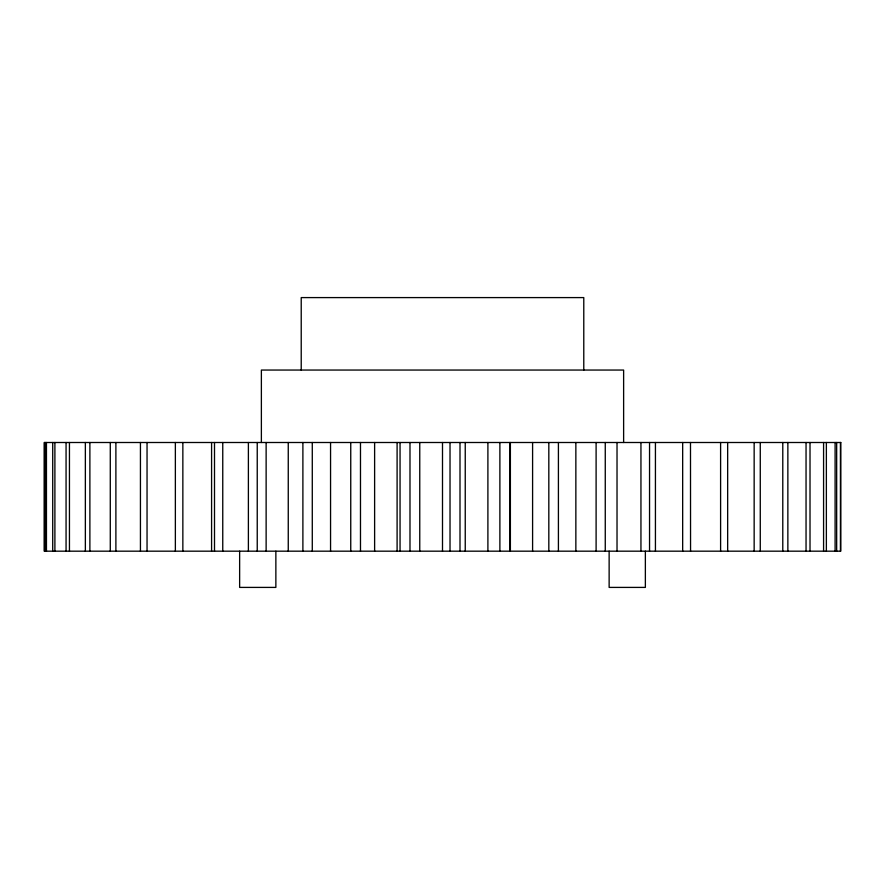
<?xml version="1.0" encoding="UTF-8"?>
<svg xmlns="http://www.w3.org/2000/svg" width="885" height="885" viewBox="0 0 885 885"><rect width="100%" height="100%" fill="white"/><g stroke="black" fill="none" stroke-linecap="round" stroke-linejoin="round"><path stroke-width="1.33" d="M840.44 442.5L840.44 551.178M836.668 442.5L836.668 551.178M835.108 442.5L835.108 551.178M826.369 442.5L826.369 551.178M823.581 442.5L823.581 551.178M810.018 442.5L810.018 551.178M806.047 442.5L806.047 551.178M787.86 442.5L787.86 551.178M782.783 442.5L782.783 551.178M760.27 442.5L760.27 551.178M754.153 442.5L754.153 551.178M727.658 442.5L727.658 551.178M720.6 442.5L720.6 551.178M690.488 442.5L690.554 551.178M682.667 442.5L682.667 551.178M655.431 442.5L655.431 551.178M649.546 442.5L649.546 551.178M645.364 551.178L645.364 587.408L609.134 587.408L609.134 551.178M640.95 442.5L640.95 551.178M623.626 442.5L623.626 370.052L261.374 370.052L261.374 442.5M617.022 442.5L617.022 551.178M605.263 442.5L605.263 551.178M596.103 442.5L596.103 551.178M583.779 370.052L583.779 297.592L301.221 297.592L301.221 370.052M575.858 442.5L575.858 551.178M558.413 442.5L558.413 551.178M548.822 442.5L548.822 551.178M532.593 442.5L532.593 551.178M510.38 442.5L510.38 551.178M509.738 442.5L509.738 551.178M499.881 442.5L499.881 551.178M487.901 442.5L487.901 551.178M465.244 442.5L465.244 551.178M460.001 442.5L460.001 551.178M450.022 442.5L450.022 551.178M442.5 442.5L442.5 551.178M419.755 442.5L419.755 551.178M409.987 442.5L409.987 551.178M400.053 442.5L400.053 551.178M397.099 442.5L397.099 551.178M374.62 442.5L374.62 551.178M360.483 442.5L360.483 551.178M350.748 442.5L350.748 551.178M330.559 442.5L330.559 551.178M312.283 442.5L312.283 551.178M302.891 442.5L302.891 551.178M288.256 442.5L288.256 551.178M275.866 551.178L275.866 587.408L239.636 587.408L239.636 551.178M266.131 442.5L266.131 551.178M257.236 442.5L257.236 551.178M248.386 442.5L248.386 551.178M222.755 442.5L222.755 551.178M214.502 442.5L214.502 551.178M211.581 442.5L211.581 551.178M182.852 442.5L182.852 551.178M175.363 442.5L175.363 551.178M147.043 442.5L147.043 551.178M140.438 442.5L140.438 551.178M115.891 442.5L115.891 551.178M110.282 442.5L110.282 551.178M89.883 442.5L89.883 551.178M85.358 442.5L85.358 551.178M69.45 442.5L69.45 551.178M66.065 442.5L66.065 551.178M54.892 442.5L54.892 551.178M52.713 442.5L52.713 551.178M46.451 442.5L46.451 551.178M45.511 442.5L45.511 551.178M44.56 442.5L44.56 551.178M840.75 442.5L44.25 442.5L44.25 551.178L840.75 551.178L840.75 442.5"/></g></svg>
